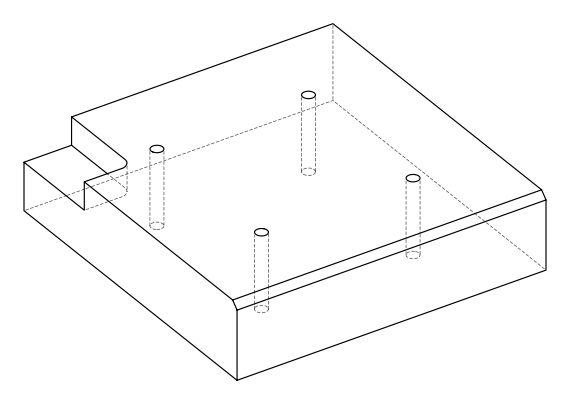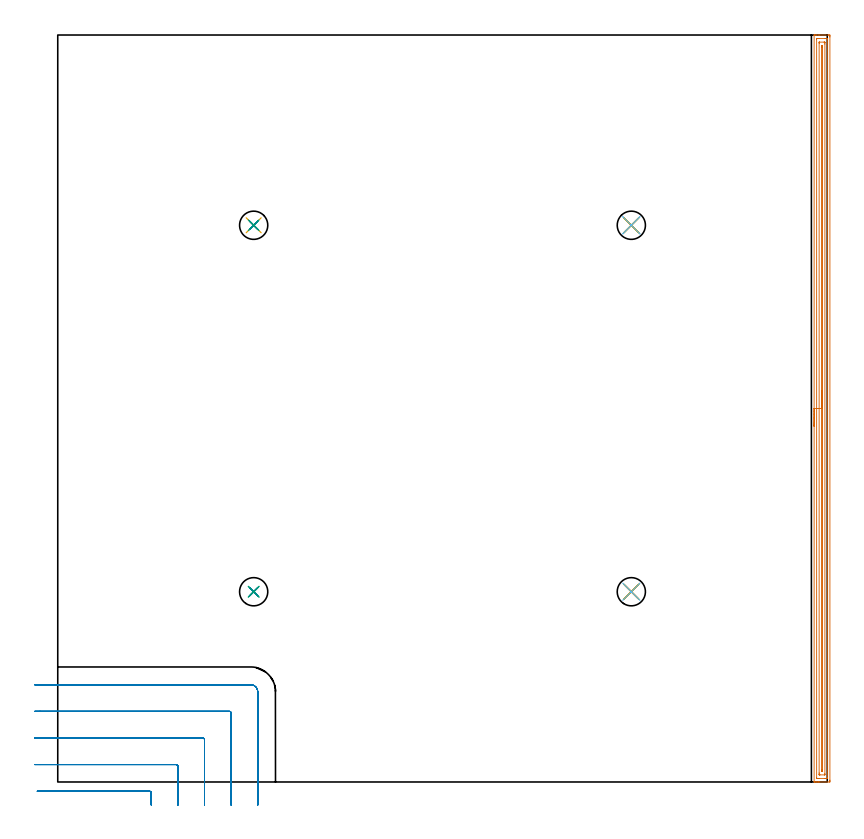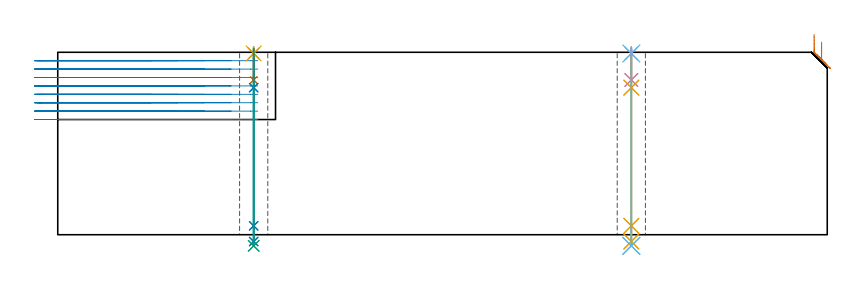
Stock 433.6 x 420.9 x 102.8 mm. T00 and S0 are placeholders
(PLAN: 18 operations, 14 tool changes, 29.7 min)
(1 AREA_MILL | FG_CHAMFER_SURFACE | UGT0205_001 | 13.64 min | 16670 mm3)
(2 MILL_CORNER_NOTCH_RECTANGULAR | CORNER_NOTCH_RECTANGULAR | UGT0201_094 | Follow Part, ap 5, ae 75% | 11.74 min | 299759 mm3)
(3 SPOT_DRILL | STEP1HOLE | NXT0321_9005460120000 | 0.03 min | 11 mm3)
(4 SPOT_DRILL_1 | STEP1HOLE_1 | NXT0321_9005460120000 | 0.03 min | 0 mm3)
(5 SPOT_DRILL_2 | STEP1HOLE_2 | NXT0321_9005460120000 | 0.03 min | 2 mm3)
(6 SPOT_DRILL_3 | STEP1HOLE_3 | NXT0321_9005460120000 | 0.03 min | 4 mm3)
(7 DRILL_BLIND_HOLE_INTO_CENTER | STEP1HOLE | UGT0301_217 | 0.07 min | 1145 mm3)
(8 GUN_DRILL_THROUGH_HOLE | STEP1HOLE | UGT0307_007 | 0.52 min | 6970 mm3)
(9 DRILL_TO_ENLARGE_THROUGH_HOLE | STEP1HOLE | UGT0301_241 | 0.45 min | 12253 mm3)
(10 DRILL_BLIND_HOLE_INTO_CENTER_1 | STEP1HOLE_1 | UGT0301_217 | 0.07 min | 1138 mm3)
(11 GUN_DRILL_THROUGH_HOLE_1 | STEP1HOLE_1 | UGT0307_007 | 0.52 min | 6961 mm3)
(12 DRILL_TO_ENLARGE_THROUGH_HOLE_1 | STEP1HOLE_1 | UGT0301_241 | 0.45 min | 12259 mm3)
(13 DRILL_BLIND_HOLE_INTO_CENTER_2 | STEP1HOLE_2 | UGT0301_217 | 0.07 min | 1141 mm3)
(14 GUN_DRILL_THROUGH_HOLE_2 | STEP1HOLE_2 | UGT0307_007 | 0.52 min | 6975 mm3)
(15 DRILL_TO_ENLARGE_THROUGH_HOLE_2 | STEP1HOLE_2 | UGT0301_241 | 0.45 min | 12253 mm3)
(16 DRILL_BLIND_HOLE_INTO_CENTER_3 | STEP1HOLE_3 | UGT0301_217 | 0.07 min | 1130 mm3)
(17 GUN_DRILL_THROUGH_HOLE_3 | STEP1HOLE_3 | UGT0307_007 | 0.52 min | 6975 mm3)
(18 DRILL_TO_ENLARGE_THROUGH_HOLE_3 | STEP1HOLE_3 | UGT0301_241 | 0.45 min | 12246 mm3)
(TOOL UGT0205_001 | Chamfer Mill 20 x 3 x 45 deg. | D20 FL50 Z2)
(TOOL UGT0201_094 | End mill 20 mm | D20 FL38 Z4)
(TOOL NXT0321_9005460120000 | NC Spot Drill, 142deg, 12mm, Carbide, Uncoated | D12 PA142 FL30 Z2)
(TOOL UGT0301_217 | Twist Drill 10.4 mm | D10.4 PA118 FL82 Z2)
(TOOL UGT0307_007 | Gun Drill 10 mm | D10 PA130 FL24 Z1)
(TOOL UGT0301_241 | Twist Drill 15.9 mm | D15.9 PA118 FL120 Z2)
(OP 1 AREA_MILL)
G17 G21 G94 G90
T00 M6
G54
G17 G0 G90 X426.2 Y200.45 S1061 M3
G43 Z112.8 H0
G94 G1 Y200.488 Z111.928 F250.
Y200.602 Z111.063
Y200.791 Z110.212
Y201.053 Z109.38
Y201.387 Z108.574
Y201.79 Z107.8
Y202.259 Z107.064
Y202.79 Z106.372
Y203.379 Z105.729
Y204.022 Z105.139
Y204.714 Z104.608
Y205.45 Z104.14
Y206.224 Z103.737
Y207.03 Z103.403
Y207.862 Z103.141
Y208.714 Z102.952
Y209.578 Z102.838
Y210.45 Z102.8
Y420.734
X426.203 Y420.891 Z102.788
X426.212 Y420.893 Z102.779
X426.552 Y420.9 Z102.447
X426.903 Z102.096
X427.559 Z101.436
X428.77 Z100.227
X429.325 Z99.669
X434.347 Z94.651
X434.624 Y420.897 Z94.373
X435.092 Y420.891 Z93.906
X435.095 Y420.764 Z93.903
X435.099 Y420.288 Z93.901
X435.1 Y419.807 Z93.9
Y1.024
X435.099 Y0.612 Z93.901
X435.095 Y0.136 Z93.903
X435.092 Y0.009 Z93.906
X434.624 Y0. Z94.373
X429.325 Z99.669
X428.77 Z100.227
X428.442 Z100.554
X427.886 Z101.11
X427.559 Z101.436
X426.904 Z102.096
X426.553 Z102.446
X426.213 Z102.778
X426.202 Y0.007 Z102.788
X426.2 Y0.166 Z102.8
Y210.45
X427.614 Z101.386
X427.615 Y418.711 Z101.385
X427.616 Y418.816 Z101.384
X427.619 Y418.867 Z101.381
X427.62 Y418.885 Z101.38
X427.655 Y418.89 Z101.345
X428.051 Y418.898 Z100.949
X428.442 Y418.899 Z100.558
X428.932 Y418.9 Z100.068
X432.464 Z96.536
X432.858 Z96.142
X433.35 Y418.898 Z95.65
X433.574 Y418.89 Z95.426
X433.679 Y418.885 Z95.321
X433.685 Y418.559 Z95.315
Y418.502
Y2.189
X433.684 Y2.084 Z95.316
X433.681 Y2.033 Z95.319
X433.68 Y2.015 Z95.32
X433.645 Y2.01 Z95.355
X433.249 Y2.002 Z95.751
X432.858 Y2.001 Z96.142
X432.368 Y2. Z96.632
X428.836 Z100.164
X428.442 Y2.001 Z100.558
X427.95 Y2.003 Z101.05
X427.726 Y2.01 Z101.274
X427.621 Y2.015 Z101.379
X427.615 Y2.341 Z101.385
Y2.398
X427.614 Y210.45 Z101.386
X429.028 Z99.972
X429.029 Y416.123 Z99.971
X429.033 Y416.716 Z99.967
X429.035 Y416.864 Z99.965
X429.04 Y416.89 Z99.96
X429.083 Y416.895 Z99.917
X429.144 Y416.899 Z99.856
X431.793 Y416.9 Z97.207
X431.975 Y416.898 Z97.025
X432.156 Y416.892 Z96.844
X432.265 Y416.886 Z96.735
X432.268 Y416.816 Z96.732
X432.27 Y416.716 Z96.73
X432.271 Y416.416 Z96.729
Y415.823
Y4.777
X432.267 Y4.184 Z96.733
X432.265 Y4.036 Z96.735
X432.26 Y4.01 Z96.74
X432.217 Y4.005 Z96.783
X432.156 Y4.001 Z96.844
X429.507 Y4. Z99.493
X429.325 Y4.003 Z99.675
X429.144 Y4.008 Z99.856
X429.035 Y4.014 Z99.965
X429.032 Y4.084 Z99.968
X429.03 Y4.184 Z99.97
X429.029 Y4.484 Z99.971
X429.028 Y5.077 Z99.972
Y210.45
X430.443 Z98.557
Y414.037
X430.444 Y414.274 Z98.556
X430.447 Y414.689 Z98.553
X430.451 Y414.89 Z98.549
X430.65 Y414.891 Z98.35
X430.849 Y414.89 Z98.151
X430.852 Y414.693 Z98.148
X430.856 Y414.275 Z98.144
X430.857 Y6.863 Z98.143
X430.856 Y6.443 Z98.144
X430.854 Y6.21 Z98.146
X430.849 Y6.01 Z98.151
X430.65 Y6.009 Z98.35
X430.451 Y6.01 Z98.549
X430.448 Y6.207 Z98.552
X430.444 Y6.625 Z98.556
X430.443 Y210.45 Z98.557
Y211.322 Z98.595
Y212.187 Z98.709
Y213.038 Z98.898
Y213.87 Z99.16
Y214.676 Z99.494
Y215.45 Z99.897
Y216.186 Z100.366
Y216.878 Z100.897
Y217.521 Z101.486
Y218.11 Z102.129
Y218.642 Z102.822
Y219.11 Z103.557
Y219.513 Z104.331
Y219.847 Z105.137
Y220.109 Z105.969
Y220.298 Z106.821
Y220.412 Z107.686
Y220.45 Z108.557
G0 Z112.8
M5
M2
(OP 2 MILL_CORNER_NOTCH_RECTANGULAR)
G17 G21 G94 G90
T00 M6
G54
G17 G0 G90 X52.7 Y-13. S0 M3
G43 Z112.8 H0
Z98.062
G94 G1 Y-10. F250.
Y-6.194 F500.
G3 X51.706 Y-5.2 R1.
G1 X-8.542
X-11.542 F250.
G0 Z112.8
X67.7 Y-13.
Z98.062
G1 Y-10.
Y8.806 F500.
G3 X66.706 Y9.8 R1.
G1 X-10.
X-13. F250.
G0 Z112.8
X82.7 Y-13.
Z98.062
G1 Y-10.
Y23.805 F500.
G3 X81.705 Y24.8 R1.
G1 X-10.
X-13. F250.
G0 Z112.8
X97.7 Y-13.
Z98.062
G1 Y-10.
Y38.805 F500.
G3 X96.705 Y39.8 R1.
G1 X-10.
X-13. F250.
G0 Z112.8
X112.7 Y-13.
Z98.062
G1 Y-10.
Y50.8 F500.
G3 X108.7 Y54.8 R4.
G1 X-10.
X-13. F250.
G0 Z112.8
X52.7 Y-13.
Z93.325
G1 Y-10.
Y-6.194 F500.
G3 X51.706 Y-5.2 R1.
G1 X-8.542
X-11.542 F250.
G0 Z112.8
X67.7 Y-13.
Z93.325
G1 Y-10.
Y8.806 F500.
G3 X66.706 Y9.8 R1.
G1 X-10.
X-13. F250.
G0 Z112.8
X82.7 Y-13.
Z93.325
G1 Y-10.
Y23.805 F500.
G3 X81.705 Y24.8 R1.
G1 X-10.
X-13. F250.
G0 Z112.8
X97.7 Y-13.
Z93.325
G1 Y-10.
Y38.805 F500.
G3 X96.705 Y39.8 R1.
G1 X-10.
X-13. F250.
G0 Z112.8
X112.7 Y-13.
Z93.325
G1 Y-10.
Y50.8 F500.
G3 X108.7 Y54.8 R4.
G1 X-10.
X-13. F250.
G0 Z112.8
X52.7 Y-13.
Z88.587
G1 Y-10.
Y-6.194 F500.
G3 X51.706 Y-5.2 R1.
G1 X-8.542
X-11.542 F250.
G0 Z112.8
X67.7 Y-13.
Z88.587
G1 Y-10.
Y8.806 F500.
G3 X66.706 Y9.8 R1.
G1 X-10.
X-13. F250.
G0 Z112.8
X82.7 Y-13.
Z88.587
G1 Y-10.
Y23.805 F500.
G3 X81.705 Y24.8 R1.
G1 X-10.
X-13. F250.
G0 Z112.8
X97.7 Y-13.
Z88.587
G1 Y-10.
Y38.805 F500.
G3 X96.705 Y39.8 R1.
G1 X-10.
X-13. F250.
G0 Z112.8
X112.7 Y-13.
Z88.587
G1 Y-10.
Y50.8 F500.
G3 X108.7 Y54.8 R4.
G1 X-10.
X-13. F250.
G0 Z112.8
X52.7 Y-13.
Z83.85
G1 Y-10.
Y-6.194 F500.
G3 X51.706 Y-5.2 R1.
G1 X-8.542
X-11.542 F250.
G0 Z112.8
X67.7 Y-13.
Z83.85
G1 Y-10.
Y8.806 F500.
G3 X66.706 Y9.8 R1.
G1 X-10.
X-13. F250.
G0 Z112.8
X82.7 Y-13.
Z83.85
G1 Y-10.
Y23.805 F500.
G3 X81.705 Y24.8 R1.
G1 X-10.
X-13. F250.
G0 Z112.8
X97.7 Y-13.
Z83.85
G1 Y-10.
Y38.805 F500.
G3 X96.705 Y39.8 R1.
G1 X-10.
X-13. F250.
G0 Z112.8
X112.7 Y-13.
Z83.85
G1 Y-10.
Y50.8 F500.
G3 X108.7 Y54.8 R4.
G1 X-10.
X-13. F250.
G0 Z112.8
X52.7 Y-13.
Z79.112
G1 Y-10.
Y-6.194 F500.
G3 X51.706 Y-5.2 R1.
G1 X-8.542
X-11.542 F250.
G0 Z112.8
X67.7 Y-13.
Z79.112
G1 Y-10.
Y8.806 F500.
G3 X66.706 Y9.8 R1.
G1 X-10.
X-13. F250.
G0 Z112.8
X82.7 Y-13.
Z79.112
G1 Y-10.
Y23.805 F500.
G3 X81.705 Y24.8 R1.
G1 X-10.
X-13. F250.
G0 Z112.8
X97.7 Y-13.
Z79.112
G1 Y-10.
Y38.805 F500.
G3 X96.705 Y39.8 R1.
G1 X-10.
X-13. F250.
G0 Z112.8
X112.7 Y-13.
Z79.112
G1 Y-10.
Y50.8 F500.
G3 X108.7 Y54.8 R4.
G1 X-10.
X-13. F250.
G0 Z112.8
X52.7 Y-13.
Z74.375
G1 Y-10.
Y-6.194 F500.
G3 X51.706 Y-5.2 R1.
G1 X-8.542
X-11.542 F250.
G0 Z112.8
X67.7 Y-13.
Z74.375
G1 Y-10.
Y8.806 F500.
G3 X66.706 Y9.8 R1.
G1 X-10.
X-13. F250.
G0 Z112.8
X82.7 Y-13.
Z74.375
G1 Y-10.
Y23.805 F500.
G3 X81.705 Y24.8 R1.
G1 X-10.
X-13. F250.
G0 Z112.8
X97.7 Y-13.
Z74.375
G1 Y-10.
Y38.805 F500.
G3 X96.705 Y39.8 R1.
G1 X-10.
X-13. F250.
G0 Z112.8
X112.7 Y-13.
Z74.375
G1 Y-10.
Y50.8 F500.
G3 X108.7 Y54.8 R4.
G1 X-10.
X-13. F250.
G0 Z112.8
X52.7 Y-13.
Z69.637
G1 Y-10.
Y-6.194 F500.
G3 X51.706 Y-5.2 R1.
G1 X-8.542
X-11.542 F250.
G0 Z112.8
X67.7 Y-13.
Z69.637
G1 Y-10.
Y8.806 F500.
G3 X66.706 Y9.8 R1.
G1 X-10.
X-13. F250.
G0 Z112.8
X82.7 Y-13.
Z69.637
G1 Y-10.
Y23.805 F500.
G3 X81.705 Y24.8 R1.
G1 X-10.
X-13. F250.
G0 Z112.8
X97.7 Y-13.
Z69.637
G1 Y-10.
Y38.805 F500.
G3 X96.705 Y39.8 R1.
G1 X-10.
X-13. F250.
G0 Z112.8
X112.7 Y-13.
Z69.637
G1 Y-10.
Y50.8 F500.
G3 X108.7 Y54.8 R4.
G1 X-10.
X-13. F250.
G0 Z112.8
X52.7 Y-13.
Z64.9
G1 Y-10.
Y-6.194 F500.
G3 X51.706 Y-5.2 R1.
G1 X-8.542
X-11.542 F250.
G0 Z112.8
X67.7 Y-13.
Z64.9
G1 Y-10.
Y8.806 F500.
G3 X66.706 Y9.8 R1.
G1 X-10.
X-13. F250.
G0 Z112.8
X82.7 Y-13.
Z64.9
G1 Y-10.
Y23.805 F500.
G3 X81.705 Y24.8 R1.
G1 X-10.
X-13. F250.
G0 Z112.8
X97.7 Y-13.
Z64.9
G1 Y-10.
Y38.805 F500.
G3 X96.705 Y39.8 R1.
G1 X-10.
X-13. F250.
G0 Z112.8
X112.7 Y-13.
Z64.9
G1 Y-10.
Y50.8 F500.
G3 X108.7 Y54.8 R4.
G1 X-10.
X-13. F250.
G0 Z112.8
M5
M2
(OP 3 SPOT_DRILL)
G17 G21 G94 G90
T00 M6
G54
G17 G0 G90 X110.4 Y107.2 S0 M3
G43 Z112.8 H0
G94 G81 G98 Z102.116 F250. R105.8
G80
M5
M2
(OP 4 SPOT_DRILL_1)
G17 G21 G94 G90
T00 M6
G54
G17 G0 G90 X323.2 Y107.2 S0 M3
G43 Z112.8 H0
G94 G81 G98 Z102.116 F250. R105.8
G80
M5
M2
(OP 5 SPOT_DRILL_2)
G17 G21 G94 G90
T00 M6
G54
G17 G0 G90 X110.4 Y313.7 S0 M3
G43 Z112.8 H0
G94 G81 G98 Z102.116 F250. R105.8
G80
M5
M2
(OP 6 SPOT_DRILL_3)
G17 G21 G94 G90
T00 M6
G54
G17 G0 G90 X323.2 Y313.7 S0 M3
G43 Z112.8 H0
G94 G81 G98 Z102.116 F250. R105.8
G80
M5
M2
(OP 7 DRILL_BLIND_HOLE_INTO_CENTER)
G17 G21 G94 G90
T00 M6
G54
G17 G0 G90 X110.4 Y107.2 S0 M3
G43 Z112.8 H0
G94 G81 G98 Z87.2 F250. R104.8
G80
M5
M2
(OP 8 GUN_DRILL_THROUGH_HOLE)
G17 G21 G94 G90
T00 M6
G54
G17 G0 G90 X110.4 Y107.2 M8
G43 Z112.8 H0
Z100.341
S716 M3
G94 G1 Z82.873 F125. M26
G4 X.084
Z5. F250.
G4 X.084
Z-3.832 F125.
G4 X.084
M5
M9
G0 Z100.341
Z112.8
M2
(OP 9 DRILL_TO_ENLARGE_THROUGH_HOLE)
G17 G21 G94 G90
T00 M6
G54
G17 G0 G90 X110.4 Y107.2 S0 M3
G43 Z112.8 H0
G94 G73 G98 Z-6.277 F250. Q15.582 R104.8
G80
M5
M2
(OP 10 DRILL_BLIND_HOLE_INTO_CENTER_1)
G17 G21 G94 G90
T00 M6
G54
G17 G0 G90 X323.2 Y107.2 S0 M3
G43 Z112.8 H0
G94 G81 G98 Z87.2 F250. R104.8
G80
M5
M2
(OP 11 GUN_DRILL_THROUGH_HOLE_1)
G17 G21 G94 G90
T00 M6
G54
G17 G0 G90 X323.2 Y107.2 M8
G43 Z112.8 H0
Z100.341
S716 M3
G94 G1 Z82.873 F125. M26
G4 X.084
Z5. F250.
G4 X.084
Z-3.832 F125.
G4 X.084
M5
M9
G0 Z100.341
Z112.8
M2
(OP 12 DRILL_TO_ENLARGE_THROUGH_HOLE_1)
G17 G21 G94 G90
T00 M6
G54
G17 G0 G90 X323.2 Y107.2 S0 M3
G43 Z112.8 H0
G94 G73 G98 Z-6.277 F250. Q15.582 R104.8
G80
M5
M2
(OP 13 DRILL_BLIND_HOLE_INTO_CENTER_2)
G17 G21 G94 G90
T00 M6
G54
G17 G0 G90 X110.4 Y313.7 S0 M3
G43 Z112.8 H0
G94 G81 G98 Z87.2 F250. R104.8
G80
M5
M2
(OP 14 GUN_DRILL_THROUGH_HOLE_2)
G17 G21 G94 G90
T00 M6
G54
G17 G0 G90 X110.4 Y313.7 M8
G43 Z112.8 H0
Z100.341
S716 M3
G94 G1 Z82.873 F125. M26
G4 X.084
Z5. F250.
G4 X.084
Z-3.832 F125.
G4 X.084
M5
M9
G0 Z100.341
Z112.8
M2
(OP 15 DRILL_TO_ENLARGE_THROUGH_HOLE_2)
G17 G21 G94 G90
T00 M6
G54
G17 G0 G90 X110.4 Y313.7 S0 M3
G43 Z112.8 H0
G94 G73 G98 Z-6.277 F250. Q15.582 R104.8
G80
M5
M2
(OP 16 DRILL_BLIND_HOLE_INTO_CENTER_3)
G17 G21 G94 G90
T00 M6
G54
G17 G0 G90 X323.2 Y313.7 S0 M3
G43 Z112.8 H0
G94 G81 G98 Z87.2 F250. R104.8
G80
M5
M2
(OP 17 GUN_DRILL_THROUGH_HOLE_3)
G17 G21 G94 G90
T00 M6
G54
G17 G0 G90 X323.2 Y313.7 M8
G43 Z112.8 H0
Z100.341
S716 M3
G94 G1 Z82.873 F125. M26
G4 X.084
Z5. F250.
G4 X.084
Z-3.832 F125.
G4 X.084
M5
M9
G0 Z100.341
Z112.8
M2
(OP 18 DRILL_TO_ENLARGE_THROUGH_HOLE_3)
G17 G21 G94 G90
T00 M6
G54
G17 G0 G90 X323.2 Y313.7 S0 M3
G43 Z112.8 H0
G94 G73 G98 Z-6.277 F250. Q15.582 R104.8
G80
M5
M2
